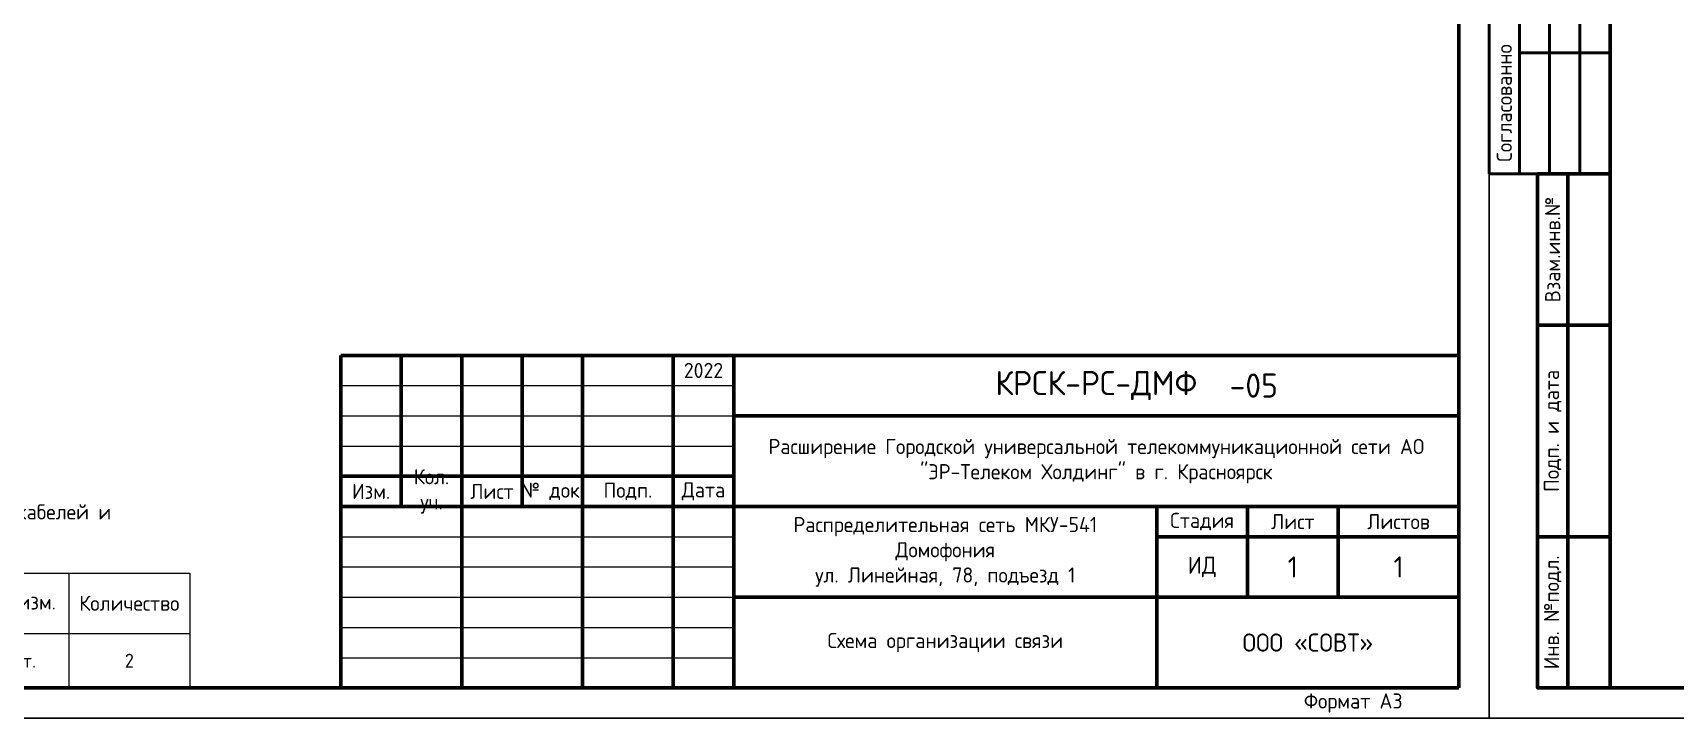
# Model space of a CAD drawing. Header units: millimetres. Extents: x -1818 to 2939, y -1518 to -220.
# Drawn here: x 2068.3 to 2340, y -516.9 to -403.6 of the extents above; entities that cross this region are included whole.
import ezdxf

# ---------------------------------------------------------------- set-up
doc = ezdxf.new("R2010")
doc.units = ezdxf.units.MM
doc.layers.add('(034) Оформление_0', color=7, linetype='Continuous', lineweight=9)
doc.layers.add('ВЭ', color=7, linetype='Continuous', plot=False)
doc.layers.add('Текст и таблицы', color=7, linetype='Continuous')
doc.styles.get("Standard").update_dxf_attribs({"font": 'GOST Common.ttf'})

# ---------------------------------------------------------------- blocks, each defined once
blk = doc.blocks.new('*T272')
at = {"layer": '(034) Оформление_0', "lineweight": 60, "transparency": 16777216}
for p, q in [((0, 0), (185, 0)), ((0, 0), (0, -55)), ((10, 0), (10, -25)), ((20, 0), (20, -55)), ((30, 0), (30, -25)), ((40, 0), (40, -55)), ((55, 0), (55, -55)), ((65, 0), (65, -55)), ((185, 0), (185, -55)), ((65, -10), (185, -10)), ((0, -20), (65, -20)), ((0, -25), (185, -25)), ((135, -25), (135, -55)), ((150, -25), (150, -40)), ((165, -25), (165, -40)), ((135, -30), (185, -30)), ((65, -40), (185, -40)), ((0, -55), (185, -55))]:
    blk.add_line(p, q, dxfattribs=at)
at = {"layer": '(034) Оформление_0', "transparency": 16777216}
for p, q in [((0, -5), (65, -5)), ((0, -10), (65, -10)), ((0, -15), (65, -15)), ((0, -30), (65, -30)), ((0, -35), (65, -35)), ((0, -40), (65, -40)), ((0, -45), (65, -45)), ((0, -50), (65, -50))]:
    blk.add_line(p, q, dxfattribs=at)
at = {"layer": '(034) Оформление_0', "color": 0, "lineweight": 60, "transparency": 16777216, "attachment_point": 5}
for s, insert, char_height, width in [('2022', (60, -2.5), 2.5, 10), ('{\\fGOST Common|b0|i0|c0;КРСК-РС-ДМФ', (125, -5), 4, 120), ('{\\fGOST Common|b0|i0|c0;Расширение Городской универсальной телекоммуникационной сети АО "ЭР-Телеком Холдинг" в г. Красноярск', (125, -17.5), 2.5, 120), ('Кол. уч.', (15, -22.5), 2.5, 10), ('Изм.', (5, -22.5), 2.5, 10), ('Лист', (25, -22.5), 2.5, 10), ('№ док.', (35, -22.5), 2.5, 10), ('Подп.', (47.5, -22.5), 2.5, 15), ('Дата', (60, -22.5), 2.5, 10), ('{\\fGOST Common|b0|i0|c0;Распределительная сеть МКУ-541^JДомофония^Jул. Линейная, 78, подъезд 1', (100, -32.5), 2.5, 70), ('Стадия', (142.5, -27.5), 2.5, 15), ('Лист', (157.5, -27.5), 2.5, 15), ('Листов', (175, -27.5), 2.5, 20), ('ИД', (142.5, -35), 2.822, 15), ('1', (157.5, -35), 3.5, 15), ('{\\fGOST Common|b0|i0|c0;ООО «СОВТ»', (160, -47.5), 3, 50)]:
    blk.add_mtext(s, dxfattribs=dict(at, insert=insert, char_height=char_height, width=width))
blk = doc.blocks.new('*U271')
blk.add_blockref('*T272', (-185, 55))
blk = doc.blocks.new('*U240')
at = {"layer": '(034) Оформление_0'}
blk.add_lwpolyline([(420, 297), (0, 297), (0, 0), (420, 0)], close=True, dxfattribs=at)
at = {"layer": '(034) Оформление_0', "lineweight": 60}
blk.add_lwpolyline([(415, 5), (415, 292), (20, 292), (20, 5)], close=True, dxfattribs=at)
blk.add_blockref('*U271', (415, 5))
at = {"insert": (397.5, 2.5), "char_height": 2.5, "width": 35, "attachment_point": 5}
blk.add_mtext('Формат А3', dxfattribs=at)
blk = doc.blocks.new('*T209')
at = {"layer": '(034) Оформление_0', "color": 0, "lineweight": 50, "transparency": 16777216}
for p, q in [((0, 0), (0, 65)), ((0, 65), (20, 65)), ((5, 0), (5, 65)), ((10, 0), (10, 65)), ((15, 0), (15, 65)), ((20, 0), (20, 65)), ((5, 55), (20, 55)), ((5, 40), (20, 40)), ((5, 20), (20, 20)), ((0, 0), (20, 0))]:
    blk.add_line(p, q, dxfattribs=at)
at = {"layer": '(034) Оформление_0', "color": 0, "transparency": 16777216, "insert": (2.5, 2), "char_height": 2.5, "width": 61, "attachment_point": 4, "rotation": 90}
blk.add_mtext('Согласованно', dxfattribs=at)
blk = doc.blocks.new('*U208')
at = {"layer": '(034) Оформление_0', "lineweight": 60}
for p, q in [((13, 5), (13, 90)), ((20, 65), (8, 65)), ((20, 30), (8, 30))]:
    blk.add_line(p, q, dxfattribs=at)
at = {"layer": '(034) Оформление_0'}
blk.add_lwpolyline([(420, 297), (0, 297), (0, 0), (420, 0)], close=True, dxfattribs=at)
at = {"layer": '(034) Оформление_0', "lineweight": 60}
for points in [[(415, 5), (415, 292), (20, 292), (20, 5)], [(20, 90), (8, 90), (8, 5), (20, 5)]]:
    blk.add_lwpolyline(points, close=True, dxfattribs=at)
blk.add_blockref('*T209', (0, 90))
at = {"layer": '(034) Оформление_0', "char_height": 2.5, "attachment_point": 5, "rotation": 90}
for s, insert in [('Взам.инв.№', (10.5, 77.5)), ('Подп. и дата', (10.5, 47.5)), ('Инв. №подл.', (10.5, 17.5))]:
    blk.add_mtext(s, dxfattribs=dict(at, insert=insert))
blk = doc.blocks.new('*T261')
at = {"lineweight": 9, "transparency": 16777216}
for p, q in [((0, 0), (185, 0)), ((0, 0), (0, -19)), ((20, 0), (20, -19)), ((150, 0), (150, -19)), ((165, 0), (165, -19)), ((185, 0), (185, -19)), ((0, -10), (185, -10)), ((0, -19), (185, -19))]:
    blk.add_line(p, q, dxfattribs=at)
at = {"color": 0, "transparency": 16777216, "attachment_point": 5}
for s, insert, char_height, width in [('ID', (10, -5), 2.5, 17.7483), ('Количество', (175, -5), 2.5, 17.7483), ('СМР00101', (10, -14.5), 2.3, 20)]:
    blk.add_mtext(s, dxfattribs=dict(at, insert=insert, char_height=char_height, width=width))
at = {"transparency": 16777216}
for s, insert, char_height, width, attachment_point in [('Наименование работ', (85, -5), 2.5, 127.7483, 5), ('Ед.изм.', (157.5, -5), 2.5, 12.7483, 5), ('Установка коннектора RJ-45', (21, -14.5), 2.3, 128, 4), ('2', (175, -14.5), 2.3, 20, 5), ('шт.', (157.5, -14.5), 2.3, 15, 5)]:
    blk.add_mtext(s, dxfattribs=dict(at, insert=insert, char_height=char_height, width=width, attachment_point=attachment_point))

msp = doc.modelspace()

# ---------------------------------------------------------------- linework, layer by layer
at = {"layer": 'ВЭ'}
for points in [[(1889.28, -219.91), (2309.28, -219.91), (2309.28, -516.91), (1889.28, -516.91)], [(2309.28, -219.91), (2729.28, -219.91), (2729.28, -516.91), (2309.28, -516.91)]]:
    msp.add_lwpolyline(points, close=True, dxfattribs=at)

# ---------------------------------------------------------------- block references
at = {"layer": '(034) Оформление_0'}
for name, p in [('*U240', (1889.28, -516.91)), ('*U208', (2309.28, -516.91))]:
    msp.add_blockref(name, p, dxfattribs=at)
msp.add_blockref('*T261', (1909.28, -492.91))

# ---------------------------------------------------------------- texts
for s, insert, char_height, width, attachment_point in [('-05', (2266.33, -461.91), 4, 48.846, 4), ('1', (2294.28, -491.91), 3.5, 20, 5), ('Схема организации связи', (2219.28, -504.41), 2.5, 70, 5)]:
    msp.add_mtext(s, dxfattribs=dict(at, insert=insert, char_height=char_height, width=width, attachment_point=attachment_point))
at = {"layer": 'Текст и таблицы', "insert": (1910.3, -477.39), "char_height": 2.5, "attachment_point": 1}
msp.add_mtext_dynamic_manual_height_columns('Примечание: \\P1. При осуществлении строительно-монтажных работ необходимо отразить требования к маркировке кабелей и оборудования:\\P- подписать IP адреса оборудования АО "ЭР-Телеком Холдинг"', width=171.8584, gutter_width=12.5, heights=[0], dxfattribs=at)

doc.saveas('drawing.dxf')
